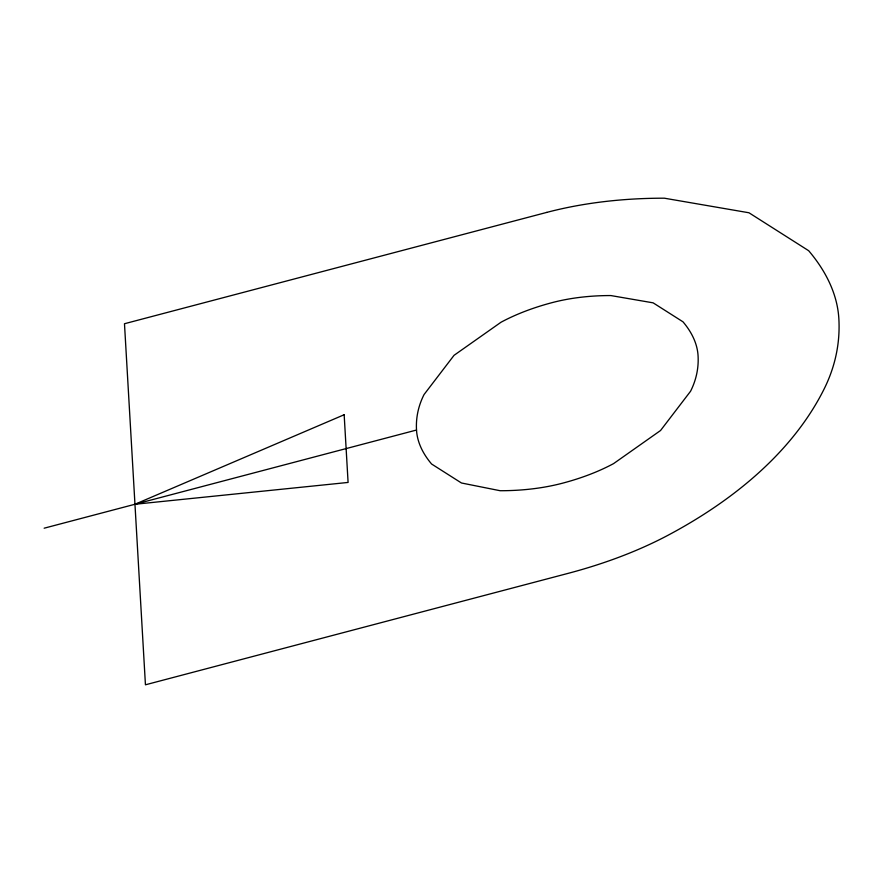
<?xml version="1.0" encoding="UTF-8"?>
<svg xmlns="http://www.w3.org/2000/svg" width="883" height="883" viewBox="0 0 883 883"><rect width="100%" height="100%" fill="white"/><g stroke="black" fill="none" stroke-linecap="round" stroke-linejoin="round"><path stroke-width="1.32" d="M44.15 528.2L416.511 430.032A232.737 125.386 5.9 0 1 424.028 394.58L454.039 355.33L500.992 322.251A232.737 125.386 5.9 0 1 552.052 302.648A148.598 80.066 5.9 0 1 610.848 295.562L653.133 302.847L682.989 321.82A148.598 80.066 5.9 0 1 698.067 355.805A232.737 125.386 5.9 0 1 690.561 391.257L660.55 430.507L613.597 463.597A232.737 125.386 5.9 0 1 562.537 483.189A157.792 85.011 5.9 0 1 500.109 490.716L461.456 482.99L431.599 464.016A148.598 80.066 5.9 0 1 416.511 430.032M344.16 414.745L134.956 504.259L348.09 482.438L344.16 414.745M546.809 212.384L124.481 323.73L145.441 684.8L567.78 573.453A465.462 250.783 5.9 0 0 669.899 534.259A703.188 378.862 5.9 0 0 823.828 389.591A465.462 250.783 5.9 0 0 838.85 318.697A297.196 160.121 5.9 0 0 808.673 250.717L748.972 212.77L664.391 198.2A297.196 160.121 5.9 0 0 546.809 212.384"/></g></svg>
